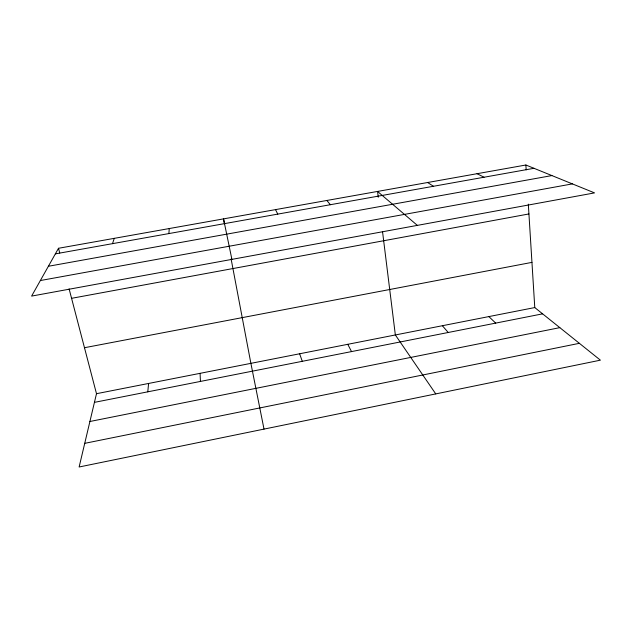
<?xml version="1.0" encoding="UTF-8"?>
<svg xmlns="http://www.w3.org/2000/svg" width="632" height="632" viewBox="0 0 632 632"><rect width="100%" height="100%" fill="white"/><g stroke="black" fill="none" stroke-linecap="round" stroke-linejoin="round"><path stroke-width="0.95" d="M168.894 233.579L169.25 228.555M147.785 391.832L148.599 383.45M69.109 288.879L96.491 393.697L79.126 466.993L600.4 360.169L534.775 307.563L528.32 204.16M112.512 243.66L114.25 238.351M58.507 248.281L31.6 296.1L594.554 192.894L525.879 165.007L58.507 248.281L59.74 253.005M84.728 443.348L579.378 343.318M89.902 421.497L559.826 327.645M94.437 402.363L542.612 313.843M96.491 393.697L534.775 307.563M84.483 347.719L531.954 262.375M71.574 298.32L528.929 213.948M40.361 280.537L572.379 183.888M48.388 266.269L551.902 175.578M55.363 253.874L533.993 168.302M477.049 173.705L484.049 177.229M427.611 182.514L433.473 186.274M417.349 225.379L377.549 191.433L378.268 197.239M488.844 316.585L495.693 323.11M442.376 325.717L448.214 332.487M326.855 200.47L330.339 204.713M435.756 393.91L395.348 334.96L382.589 232.047M347.774 344.314L351.526 351.59M275.512 209.619L277.764 214.114M299.623 353.778L302.286 361.314M231.905 259.381L223.523 218.877L224.423 223.657M264.01 429.104L250.888 363.353L231.122 259.002M525.879 165.007L526.179 169.897M200.067 373.338L200.447 381.428"/></g></svg>
